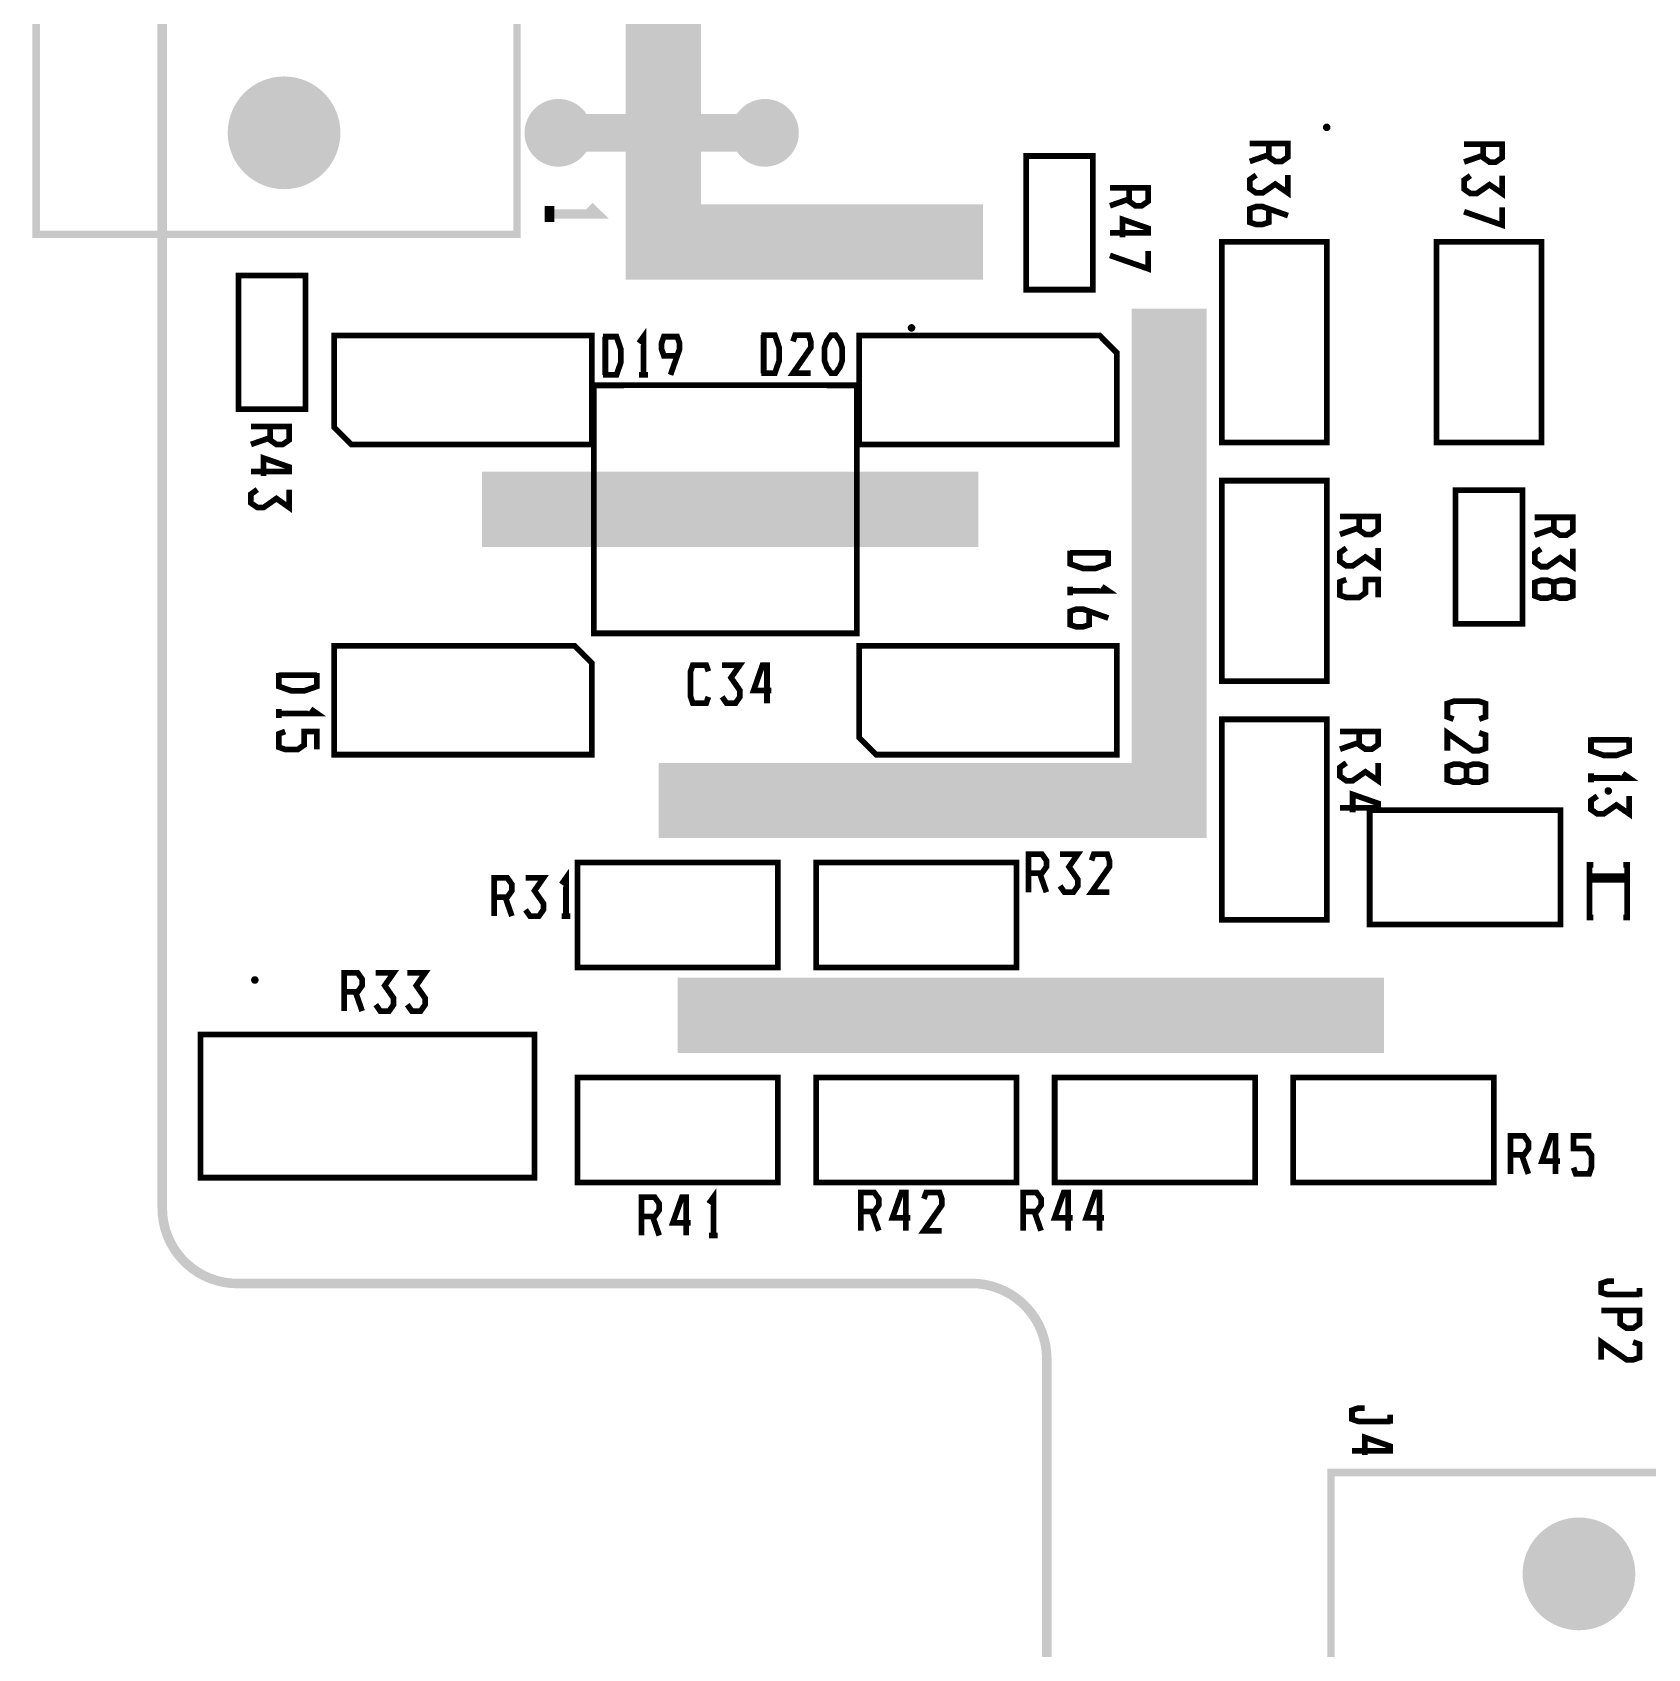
# Model space of a CAD drawing. Extents: x 8 to 205, y 3 to 189.
# Drawn here: x 8.43 to 51.42, y 103.05 to 146.05 of the extents above; entities that cross this region are included whole.
import ezdxf

# ---------------------------------------------------------------- set-up
doc = ezdxf.new("R2010")
doc.units = 0
doc.header["$MEASUREMENT"] = 0
doc.layers.get('0').update_dxf_attribs({"linetype": 'CONTINUOUS'})
doc.layers.add('26-349-0_DRL', color=254, linetype='CONTINUOUS')
doc.layers.add('26-349-0_SST', color=12, linetype='CONTINUOUS')

# ---------------------------------------------------------------- blocks, each defined once
blk = doc.blocks.new('ROUND_29')
at = {"const_width": 0.90043}
blk.add_lwpolyline([(-0.450214, 0, 1), (0.450214, 0, 1)], format="xyb", close=True, dxfattribs=at)
blk = doc.blocks.new('ROUND_34')
at = {"const_width": 1.49987}
blk.add_lwpolyline([(-0.749934, 0, 1), (0.749934, 0, 1)], format="xyb", close=True, dxfattribs=at)
blk = doc.blocks.new('ROUND_101')
at = {"const_width": 0.10033}
blk.add_lwpolyline([(-0.050164, 0, 1), (0.050164, 0, 1)], format="xyb", close=True, dxfattribs=at)
blk = doc.blocks.new('ROUND_102')
at = {"const_width": 0.10033}
blk.add_lwpolyline([(-0.050164, 0, 1), (0.050164, 0, 1)], format="xyb", close=True, dxfattribs=at)

msp = doc.modelspace()

# ---------------------------------------------------------------- linework, layer by layer
at = {"layer": '26-349-0_DRL'}
for points, const_width in [([(11.893, 114.767), (11.893, 184.891)], 0.254), ([(33.737, 140.474), (25.228, 140.474), (25.228, 148.983)], 1.999), ([(25.101, 125.615), (38.69, 125.615), (38.69, 138.696)], 1.999), ([(33.61, 133.362), (20.402, 133.362)], 1.999), ([(44.405, 119.9), (25.609, 119.9)], 1.999), ([(33.43, 112.768), (13.894, 112.768)], 0.254), ([(35.431, 82.468), (35.431, 110.766)], 0.254)]:
    msp.add_lwpolyline(points, dxfattribs=dict(at, const_width=const_width))
at = {"layer": '26-349-0_DRL', "const_width": 0.254}
for points in [[(11.893, 114.767, 0.414214), (13.894, 112.765)], [(35.431, 110.766, 0.414214), (33.43, 112.768)]]:
    msp.add_lwpolyline(points, format="xyb", dxfattribs=at)
at = {"layer": '26-349-0_SST'}
for points, const_width in [([(8.535, 162.475), (8.535, 140.677), (21.334, 140.677), (21.334, 162.877), (8.535, 162.877), (8.535, 162.475)], 0.201), ([(21.834, 143.377), (28.035, 143.377)], 1.001), ([(34.88, 142.76), (34.88, 139.204), (36.658, 139.204), (36.658, 142.76), (34.88, 142.76)], 0.152), ([(41.342, 143.09), (41.342, 142.734), (41.512, 142.615), (41.682, 142.615), (41.85, 142.734), (41.85, 143.09), (40.834, 143.09)], 0.152), ([(41.342, 142.793), (40.834, 142.615)], 0.152), ([(47.044, 143.075), (47.044, 142.719), (47.212, 142.6), (47.382, 142.6), (47.552, 142.719), (47.552, 143.075), (46.536, 143.075)], 0.152), ([(47.044, 142.778), (46.536, 142.6)], 0.152), ([(41.004, 142.252), (40.834, 142.132), (40.834, 141.896), (41.004, 141.777), (41.174, 141.777), (41.512, 142.013), (41.85, 141.777), (41.85, 142.252)], 0.152), ([(37.621, 141.911), (37.621, 141.556), (37.788, 141.437), (37.958, 141.437), (38.129, 141.556), (38.129, 141.911), (37.113, 141.911)], 0.152), ([(46.704, 142.237), (46.536, 142.117), (46.536, 141.881), (46.704, 141.762), (46.874, 141.762), (47.212, 141.998), (47.552, 141.762), (47.552, 142.237)], 0.152), ([(22.2, 141.002), (22.2, 141.426)], 0.254), ([(22.2, 141.216), (23.47, 141.216), (23.259, 141.426)], 0.254), ([(37.621, 141.614), (37.113, 141.437)], 0.152), ([(41.342, 141.353), (41.342, 140.997), (41.174, 140.939), (41.004, 140.939), (40.834, 140.997), (40.834, 141.353), (41.004, 141.414), (41.174, 141.414), (41.85, 141.175)], 0.152), ([(46.536, 141.279), (47.552, 140.923), (47.552, 141.398)], 0.152), ([(37.45, 140.598), (37.45, 141.073), (38.129, 140.837), (38.129, 140.718), (37.113, 140.718)], 0.152), ([(37.113, 140.116), (38.129, 139.76), (38.129, 140.235)], 0.152), ([(42.881, 135.14), (40.087, 135.14), (40.087, 140.474), (42.881, 140.474), (42.881, 135.14)], 0.152), ([(45.802, 140.474), (48.596, 140.474), (48.596, 135.14), (45.802, 135.14), (45.802, 140.474)], 0.152), ([(13.925, 139.585), (13.925, 136.029), (15.703, 136.029), (15.703, 139.585), (13.925, 139.585)], 0.152), ([(16.922, 135.089), (23.323, 135.089), (23.323, 137.985), (16.465, 137.985), (16.465, 135.546), (16.922, 135.089)], 0.152), ([(23.625, 136.938), (23.981, 136.938), (24.098, 137.276), (24.098, 137.616), (23.981, 137.954), (23.625, 137.954)], 0.152), ([(23.684, 136.938), (23.684, 137.954)], 0.152), ([(24.7, 136.938), (24.7, 137.954), (24.58, 137.784)], 0.152), ([(25.596, 137.446), (25.241, 137.446), (25.182, 137.616), (25.182, 137.784), (25.241, 137.954), (25.596, 137.954), (25.657, 137.784), (25.657, 137.616), (25.418, 136.938)], 0.152), ([(27.839, 136.981), (28.195, 136.981), (28.311, 137.319), (28.311, 137.66), (28.195, 137.997), (27.839, 137.997)], 0.152), ([(27.897, 136.981), (27.897, 137.997)], 0.152), ([(29.15, 136.981), (28.677, 136.981), (29.15, 137.66), (29.15, 137.827), (29.091, 137.997), (28.736, 137.997), (28.677, 137.827)], 0.152), ([(29.693, 136.981), (29.574, 137.152), (29.515, 137.319), (29.515, 137.66), (29.574, 137.827), (29.693, 137.997), (29.81, 137.997), (29.929, 137.827), (29.988, 137.66), (29.988, 137.319), (29.929, 137.152), (29.81, 136.981), (29.693, 136.981)], 0.152), ([(36.836, 137.985), (30.435, 137.985), (30.435, 135.089), (37.293, 135.089), (37.293, 137.527), (36.836, 137.985)], 0.152), ([(24.778, 136.661), (23.381, 136.659), (23.381, 130.062), (30.376, 130.062), (30.376, 136.659), (28.979, 136.661), (24.778, 136.661)], 0.152), ([(24.819, 136.938), (24.58, 136.938)], 0.152), ([(14.761, 135.561), (14.761, 135.206), (14.931, 135.087), (15.098, 135.087), (15.269, 135.206), (15.269, 135.561), (14.253, 135.561)], 0.152), ([(14.761, 135.264), (14.253, 135.087)], 0.152), ([(14.59, 134.248), (14.59, 134.723), (15.269, 134.487), (15.269, 134.368), (14.253, 134.368)], 0.152), ([(40.087, 134.124), (42.881, 134.124), (42.881, 128.79), (40.087, 128.79), (40.087, 134.124)], 0.152), ([(14.423, 133.885), (14.253, 133.766), (14.253, 133.529), (14.423, 133.41), (14.59, 133.41), (14.931, 133.649), (15.269, 133.41), (15.269, 133.885)], 0.152), ([(46.31, 133.87), (46.31, 130.314), (48.088, 130.314), (48.088, 133.87), (46.31, 133.87)], 0.152), ([(43.742, 133.169), (43.742, 132.813), (43.91, 132.694), (44.08, 132.694), (44.25, 132.813), (44.25, 133.169), (43.234, 133.169)], 0.152), ([(43.742, 132.872), (43.234, 132.694)], 0.152), ([(48.924, 133.148), (48.924, 132.793), (49.091, 132.674), (49.261, 132.674), (49.432, 132.793), (49.432, 133.148), (48.416, 133.148)], 0.152), ([(48.924, 132.851), (48.416, 132.674)], 0.152), ([(36.053, 132.265), (36.053, 131.909), (36.391, 131.79), (36.732, 131.79), (37.069, 131.909), (37.069, 132.265)], 0.152), ([(36.053, 132.206), (37.069, 132.206)], 0.152), ([(43.402, 132.331), (43.234, 132.211), (43.234, 131.975), (43.402, 131.856), (43.572, 131.856), (43.91, 132.092), (44.25, 131.856), (44.25, 132.331)], 0.152), ([(48.583, 132.31), (48.416, 132.191), (48.416, 131.955), (48.583, 131.835), (48.753, 131.835), (49.091, 132.074), (49.432, 131.835), (49.432, 132.31)], 0.152), ([(36.053, 131.071), (36.053, 131.307)], 0.152), ([(36.053, 131.19), (37.069, 131.19), (36.899, 131.307)], 0.152), ([(43.402, 131.492), (43.234, 131.431), (43.234, 131.076), (43.402, 131.017), (43.742, 131.017), (43.91, 131.137), (43.91, 131.492), (44.25, 131.492), (44.25, 131.017)], 0.152), ([(48.924, 131.058), (49.091, 130.997), (49.261, 130.997), (49.432, 131.058), (49.432, 131.414), (49.261, 131.472), (49.091, 131.472), (48.924, 131.414), (48.924, 131.058), (48.753, 130.997), (48.583, 130.997), (48.416, 131.058), (48.416, 131.414), (48.583, 131.472), (48.753, 131.472), (48.924, 131.414)], 0.152), ([(36.561, 130.647), (36.561, 130.291), (36.391, 130.233), (36.224, 130.233), (36.053, 130.291), (36.053, 130.647), (36.224, 130.708), (36.391, 130.708), (37.069, 130.469)], 0.152), ([(22.866, 129.73), (16.465, 129.73), (16.465, 126.834), (23.323, 126.834), (23.323, 129.272), (22.866, 129.73)], 0.152), ([(30.892, 126.834), (37.293, 126.834), (37.293, 129.73), (30.435, 129.73), (30.435, 127.291), (30.892, 126.834)], 0.152), ([(14.994, 129.006), (14.994, 128.65), (15.335, 128.531), (15.672, 128.531), (16.01, 128.65), (16.01, 129.006)], 0.152), ([(14.994, 128.947), (16.01, 128.947)], 0.152), ([(26.427, 128.373), (26.368, 128.203), (26.013, 128.203), (25.954, 128.373), (25.954, 129.051), (26.013, 129.219), (26.368, 129.219), (26.427, 129.051)], 0.152), ([(26.792, 128.373), (26.909, 128.203), (27.148, 128.203), (27.265, 128.373), (27.265, 128.543), (27.029, 128.881), (27.265, 129.219), (26.792, 129.219)], 0.152), ([(28.103, 128.543), (27.631, 128.543), (27.867, 129.219), (27.986, 129.219), (27.986, 128.203)], 0.152), ([(46.259, 127.779), (46.091, 127.84), (46.091, 128.195), (46.259, 128.254), (46.937, 128.254), (47.107, 128.195), (47.107, 127.84), (46.937, 127.779)], 0.152), ([(14.994, 127.812), (14.994, 128.048)], 0.152), ([(14.994, 127.931), (16.01, 127.931), (15.843, 128.048)], 0.152), ([(40.087, 127.774), (42.881, 127.774), (42.881, 122.44), (40.087, 122.44), (40.087, 127.774)], 0.152), ([(15.164, 127.449), (14.994, 127.388), (14.994, 127.032), (15.164, 126.974), (15.502, 126.974), (15.672, 127.093), (15.672, 127.449), (16.01, 127.449), (16.01, 126.974)], 0.152), ([(43.742, 127.454), (43.742, 127.098), (43.91, 126.979), (44.08, 126.979), (44.25, 127.098), (44.25, 127.454), (43.234, 127.454)], 0.152), ([(46.091, 126.941), (46.091, 127.416), (46.767, 126.941), (46.937, 126.941), (47.107, 127.002), (47.107, 127.357), (46.937, 127.416)], 0.152), ([(49.914, 127.291), (49.914, 126.936), (50.252, 126.816), (50.59, 126.816), (50.93, 126.936), (50.93, 127.291)], 0.152), ([(49.914, 127.23), (50.93, 127.23)], 0.152), ([(43.742, 127.157), (43.234, 126.979)], 0.152), ([(43.402, 126.616), (43.234, 126.496), (43.234, 126.26), (43.402, 126.141), (43.572, 126.141), (43.91, 126.377), (44.25, 126.141), (44.25, 126.616)], 0.152), ([(46.599, 126.163), (46.767, 126.103), (46.937, 126.103), (47.107, 126.163), (47.107, 126.519), (46.937, 126.578), (46.767, 126.578), (46.599, 126.519), (46.599, 126.163), (46.429, 126.103), (46.259, 126.103), (46.091, 126.163), (46.091, 126.519), (46.259, 126.578), (46.429, 126.578), (46.599, 126.519)], 0.152), ([(49.914, 126.097), (49.914, 126.334)], 0.152), ([(49.914, 126.214), (50.93, 126.214), (50.76, 126.334)], 0.152), ([(43.572, 125.302), (43.572, 125.777), (44.25, 125.539), (44.25, 125.422), (43.234, 125.422)], 0.152), ([(50.082, 125.732), (49.914, 125.615), (49.914, 125.376), (50.082, 125.259), (50.252, 125.259), (50.59, 125.495), (50.93, 125.259), (50.93, 125.732)], 0.152), ([(49.104, 122.694), (49.104, 125.361), (44.024, 125.361), (44.024, 122.313), (49.104, 122.313), (49.104, 122.694)], 0.152), ([(22.942, 121.17), (22.942, 123.964), (28.276, 123.964), (28.276, 121.17), (22.942, 121.17)], 0.152), ([(29.292, 121.17), (29.292, 123.964), (34.626, 123.964), (34.626, 121.17), (29.292, 121.17)], 0.152), ([(34.946, 123.682), (35.301, 123.682), (35.421, 123.85), (35.421, 124.02), (35.301, 124.19), (34.946, 124.19), (34.946, 123.174)], 0.152), ([(35.784, 123.342), (35.903, 123.174), (36.14, 123.174), (36.259, 123.342), (36.259, 123.512), (36.023, 123.85), (36.259, 124.19), (35.784, 124.19)], 0.152), ([(37.097, 123.174), (36.622, 123.174), (37.097, 123.85), (37.097, 124.02), (37.039, 124.19), (36.683, 124.19), (36.622, 124.02)], 0.152), ([(49.975, 123.9), (49.873, 123.9), (49.873, 122.503), (49.975, 122.503)], 0.152), ([(50.773, 122.503), (50.874, 122.503), (50.874, 123.9), (50.773, 123.9)], 0.152), ([(20.722, 123.047), (21.077, 123.047), (21.197, 123.215), (21.197, 123.385), (21.077, 123.555), (20.722, 123.555), (20.722, 122.539)], 0.152), ([(21.56, 122.707), (21.679, 122.539), (21.916, 122.539), (22.035, 122.707), (22.035, 122.877), (21.799, 123.215), (22.035, 123.555), (21.56, 123.555)], 0.152), ([(22.637, 122.539), (22.637, 123.555), (22.518, 123.385)], 0.152), ([(35.243, 123.682), (35.421, 123.174)], 0.152), ([(50.874, 123.601), (50.874, 123.502), (49.873, 123.502), (49.873, 123.601), (50.874, 123.601)], 0.152), ([(21.019, 123.047), (21.197, 122.539)], 0.152), ([(22.754, 122.539), (22.518, 122.539)], 0.152), ([(16.737, 120.522), (17.092, 120.522), (17.212, 120.692), (17.212, 120.863), (17.092, 121.03), (16.737, 121.03), (16.737, 120.014)], 0.152), ([(17.575, 120.184), (17.694, 120.014), (17.93, 120.014), (18.05, 120.184), (18.05, 120.355), (17.814, 120.692), (18.05, 121.03), (17.575, 121.03)], 0.152), ([(18.413, 120.184), (18.532, 120.014), (18.769, 120.014), (18.888, 120.184), (18.888, 120.355), (18.652, 120.692), (18.888, 121.03), (18.413, 121.03)], 0.152), ([(17.034, 120.522), (17.212, 120.014)], 0.152), ([(13.023, 119.392), (12.909, 119.392), (12.909, 115.582), (21.799, 115.582), (21.799, 119.392), (13.023, 119.392)], 0.152), ([(28.276, 118.249), (28.276, 115.455), (22.942, 115.455), (22.942, 118.249), (28.276, 118.249)], 0.152), ([(34.626, 118.249), (34.626, 115.455), (29.292, 115.455), (29.292, 118.249), (34.626, 118.249)], 0.152), ([(40.976, 118.249), (40.976, 115.455), (35.642, 115.455), (35.642, 118.249), (40.976, 118.249)], 0.152), ([(41.992, 115.455), (41.992, 118.249), (47.326, 118.249), (47.326, 115.455), (41.992, 115.455)], 0.152), ([(47.773, 116.189), (48.128, 116.189), (48.248, 116.357), (48.248, 116.527), (48.128, 116.697), (47.773, 116.697), (47.773, 115.681)], 0.152), ([(49.086, 116.019), (48.611, 116.019), (48.85, 116.697), (48.967, 116.697), (48.967, 115.681)], 0.152), ([(49.449, 115.849), (49.51, 115.681), (49.866, 115.681), (49.924, 115.849), (49.924, 116.189), (49.805, 116.357), (49.449, 116.357), (49.449, 116.697), (49.924, 116.697)], 0.152), ([(48.07, 116.189), (48.248, 115.681)], 0.152), ([(26.559, 114.043), (26.559, 115.059), (26.439, 114.891)], 0.152), ([(30.486, 114.678), (30.841, 114.678), (30.961, 114.848), (30.961, 115.018), (30.841, 115.186), (30.486, 115.186), (30.486, 114.17)], 0.152), ([(31.799, 114.51), (31.324, 114.51), (31.563, 115.186), (31.679, 115.186), (31.679, 114.17)], 0.152), ([(32.637, 114.17), (32.162, 114.17), (32.637, 114.848), (32.637, 115.018), (32.579, 115.186), (32.223, 115.186), (32.162, 115.018)], 0.152), ([(34.804, 114.678), (35.159, 114.678), (35.279, 114.848), (35.279, 115.018), (35.159, 115.186), (34.804, 115.186), (34.804, 114.17)], 0.152), ([(36.117, 114.51), (35.642, 114.51), (35.881, 115.186), (35.997, 115.186), (35.997, 114.17)], 0.152), ([(36.955, 114.51), (36.48, 114.51), (36.719, 115.186), (36.836, 115.186), (36.836, 114.17)], 0.152), ([(24.644, 114.551), (24.999, 114.551), (25.119, 114.721), (25.119, 114.891), (24.999, 115.059), (24.644, 115.059), (24.644, 114.043)], 0.152), ([(25.957, 114.383), (25.482, 114.383), (25.721, 115.059), (25.837, 115.059), (25.837, 114.043)], 0.152), ([(24.941, 114.551), (25.119, 114.043)], 0.152), ([(30.783, 114.678), (30.961, 114.17)], 0.152), ([(35.101, 114.678), (35.279, 114.17)], 0.152), ([(26.676, 114.043), (26.439, 114.043)], 0.152), ([(50.524, 112.826), (50.356, 112.826), (50.186, 112.768), (50.186, 112.529), (50.356, 112.47), (51.202, 112.47)], 0.152), ([(51.202, 112.412), (51.202, 112.648)], 0.152), ([(50.694, 112.046), (50.694, 111.691), (50.864, 111.574), (51.032, 111.574), (51.202, 111.691), (51.202, 112.046), (50.186, 112.046)], 0.152), ([(50.186, 110.736), (50.186, 111.208), (50.864, 110.736), (51.032, 110.736), (51.202, 110.794), (51.202, 111.15), (51.032, 111.208)], 0.152), ([(43.892, 109.453), (43.724, 109.453), (43.554, 109.394), (43.554, 109.156), (43.724, 109.097), (44.57, 109.097)], 0.152), ([(44.57, 109.039), (44.57, 109.275)], 0.152), ([(43.892, 108.201), (43.892, 108.673), (44.57, 108.437), (44.57, 108.317), (43.554, 108.317)], 0.152), ([(42.995, 107.342), (42.995, 85.541), (55.794, 85.541), (55.794, 107.741), (42.995, 107.741), (42.995, 107.342)], 0.201)]:
    msp.add_lwpolyline(points, dxfattribs=dict(at, const_width=const_width))

# ---------------------------------------------------------------- block references
at = {"layer": '26-349-0_DRL'}
for name, p in [('ROUND_34', (15.134, 143.377)), ('ROUND_29', (22.434, 143.377)), ('ROUND_29', (27.933, 143.377)), ('ROUND_102', (42.881, 143.522)), ('ROUND_102', (31.832, 138.188)), ('ROUND_102', (50.374, 125.869)), ('ROUND_101', (14.357, 120.84)), ('ROUND_34', (49.594, 105.041))]:
    msp.add_blockref(name, p, dxfattribs=at)

doc.saveas('drawing.dxf')
